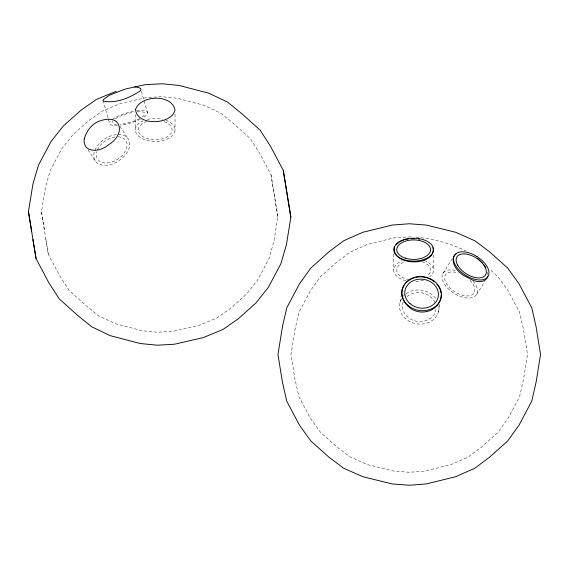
<?xml version="1.0" encoding="UTF-8"?>
<svg xmlns="http://www.w3.org/2000/svg" width="569" height="569" viewBox="0 0 569 569"><rect width="100%" height="100%" fill="white"/><g stroke="black" fill="none" stroke-linecap="round" stroke-linejoin="round"><path stroke-width="0.43" stroke-dasharray="2.85 2.13" d="M48.294 254.194L41.459 211.974L45.484 187.066L50.456 170.088L61.751 148.801L72.882 134.761L88.807 120.528L102.726 110.82L120.521 103.515L146.453 97.562L161.824 96.723L177.044 98.209L204.093 105.286L220.921 113.316L233.567 123.594L250.175 138.516L259.5 152.99L271.015 174.754L277.85 216.974L273.824 241.889L268.845 258.867L257.558 280.147L246.427 294.187L230.502 308.419L216.583 318.135L198.787 325.432L172.855 331.393L157.485 332.232L142.264 330.745L115.208 323.669L98.387 315.631L85.741 305.354L69.134 290.432L59.809 275.965L48.294 254.194L45.484 237.053M400.05 302.16L401.102 296.165M438.457 311.947L439.801 304.294M442.952 273.383L452.199 258.867M476.516 294.543L484.923 281.342M410.96 236.853L393.954 237.885L367.439 244.4L350.12 252.067L336.827 262.067L320.553 276.648L310.318 290.908L298.903 312.431L295.012 329.508L290.979 354.501L295.012 379.495L298.903 396.565L310.318 418.094L320.553 432.355L336.827 446.928L350.12 456.928L367.439 464.603L393.954 471.111L409.26 472.277L424.566 471.111L451.075 464.603L468.394 456.928L481.687 446.928L497.967 432.355L508.195 418.094L519.611 396.565L523.501 379.495L527.534 354.501L523.501 329.508L519.611 312.431L508.195 290.908L497.967 276.648L489.496 269.066M416.06 237.237C433.322 238.681 450.477 243.383 466.032 251.021M119.959 126.418L127.797 138.281M88.024 149.903L95.677 161.496M141.375 91.41L147.67 113.139M102.968 100.436L108.025 117.911M108.266 118.743L109.476 122.904M277.85 216.974L271.015 174.754M41.459 211.974L44.361 229.72M433.464 255.076L433.464 270.161M393.791 253.966L393.791 270.161M175.032 114.177L175.032 130.379M135.379 114.454L135.379 129.54M136.574 110.855A19.837 5.334 -16.1 0 1 142.94 117.833M140.273 119.27A19.837 5.334 -16.1 0 1 120.571 125.187M117.548 125.486A19.837 5.334 -16.1 0 1 110.315 121.254M112.406 119.383A19.837 5.334 -16.1 0 1 134.241 111.225M137.257 111.716A16.899 4.545 -16.1 0 1 140.379 118.117M139.625 118.53A16.899 4.545 -16.1 0 1 119.881 124.327M116.617 124.412A16.899 4.545 -16.1 0 1 113.018 120.777M115.393 118.772A16.899 4.545 -16.1 0 1 133.402 112.228M118.181 134.497A19.837 12.98 -33.5 0 1 123.345 157.122A19.837 12.98 -33.5 0 1 94.041 158.26A19.837 12.98 -33.5 0 1 117.292 134.533M117.975 136.788A16.899 11.053 -33.5 0 1 126.105 149.611A16.899 11.053 -33.5 0 1 107.128 162.962A16.899 11.053 -33.5 0 1 96.851 151.646M97.391 150.109A16.899 11.053 -33.5 0 1 114.924 136.973M165.75 120.258A19.837 11.451 0 0 1 170.672 137.129A19.837 11.451 0 0 1 141.076 137.997A19.837 11.451 0 0 1 143.018 120.927M147.485 119.412A19.837 11.451 0 0 1 162.663 119.348M164.185 121.695A16.899 9.758 0 0 1 167.748 136.503A16.899 9.758 0 0 1 141.873 135.955A16.899 9.758 0 0 1 147.3 121.339M470.015 280.368A16.899 9.332 32.5 0 1 467.988 295.958A16.899 9.332 32.5 0 1 445.456 281.755A16.899 9.332 32.5 0 1 458.386 273.035M473.095 281.171A19.837 10.953 32.5 0 1 468.899 298.064A19.837 10.953 32.5 0 1 443.187 281.854A19.837 10.953 32.5 0 1 456.317 270.588M487.541 272.124A19.502 10.178 45.3 0 1 487.775 274.813M422.077 261.712A16.899 9.758 0 0 1 427.035 276.1M409.253 279.585A16.899 9.758 0 0 1 396.878 271.434A16.899 9.758 0 0 1 405.178 261.712M424.282 260.502A19.837 11.451 0 0 1 429.68 276.897M423.549 280.083A19.837 11.451 0 0 1 415.356 281.57M406.038 280.745A19.837 11.451 0 0 1 393.912 271.406A19.837 11.451 0 0 1 402.255 260.78M436.032 308.988A16.899 14.453 9.9 0 1 415.726 321.08A16.899 14.453 9.9 0 1 403.4 301.456M407.07 296.485A16.899 14.453 9.9 0 1 435.136 302.971M438.891 306.065A19.837 16.963 9.9 0 1 415.868 323.676A19.837 16.963 9.9 0 1 401.515 298.732M403.293 296.278A19.837 16.963 9.9 0 1 404.95 294.642M406.188 293.675A19.837 16.963 9.9 0 1 436.124 298.96"/><path stroke-width="0.85" d="M441.324 294.351C441.508 302.808 434.972 309.792 426.963 311.492A19.339 18.414 15.1 0 1 411.949 309.273C407.681 306.584 404.303 302.772 402.575 298A19.673 16.622 -5.4 0 1 404.175 285.183M134.689 86.908L135.792 86.986A19.673 4.673 -8 0 1 139.96 91.09C129.291 97.989 116.09 103.672 103.238 101.104L102.968 100.436L103.914 99.141L109.22 95.4A19.339 0.953 -20.8 0 1 122.868 90.009L125.969 88.878L144.995 84.696L162.058 83.764L178.958 85.414L208.987 93.266L227.664 102.185L241.704 113.594L260.14 130.159L270.488 146.219L283.27 170.387L290.859 217.251L286.385 244.905L280.866 263.753L268.333 287.381L255.972 302.957L238.297 318.761L222.849 329.543L203.097 337.645L174.306 344.259L157.25 345.191L140.351 343.541L110.322 335.682L91.645 326.762L77.604 315.361L59.169 298.796L48.82 282.729L36.039 258.568L28.45 211.696L32.924 184.05L38.443 165.202L50.975 141.574L63.337 125.991L81.011 110.194L96.46 99.411L116.211 91.303M394.495 246.662C390.654 265.46 432.284 267.224 433.301 249.883M396.024 244.528L399.602 241.661L403.713 239.926M456.075 253.959L454.048 255.965L453.088 258.81L453.358 262.153A19.68 12.852 28.1 0 0 464.909 276.15C471.011 279.208 477.953 284.109 484.845 280.289A19.502 10.178 45.3 0 0 487.583 276.392M404.865 239.656L408.492 238.895M411.878 238.71L414.218 238.674M425.37 277.38C419.09 275.659 412.198 277.437 407.24 281.563A19.673 16.622 -5.4 0 0 405.569 283.291M418.763 239.144L419.438 239.307M426.217 277.523L431.01 279.443M431.722 279.934L434.574 281.897M477.775 258.511L482.569 263.326M436.779 284.159L438.4 285.987L440.498 290.076M483.678 264.564L485.798 267.643M432.789 247.643L433.13 249.137M440.669 290.944L441.011 292.686M290.859 217.251L283.27 170.387M28.45 211.696L31.672 231.398M32.924 239.535L36.039 258.568M84.262 138.936L84.063 140.251A19.502 12.305 -47.7 0 0 88.664 149.057C95.905 152.243 103.757 148.801 109.468 144.156A19.73 14.111 -26.7 0 0 119.454 129.305C119.426 125.799 118.068 122.321 114.867 120.528A19.68 11.067 -27.7 0 0 97.811 121.738C90.983 124.867 86.182 131.837 84.262 138.936M282.437 326.755L277.964 354.501L282.437 382.247L286.762 401.195L299.429 425.093L310.788 440.925L328.861 457.099L343.612 468.202L362.837 476.722L392.269 483.949L409.26 485.236L426.245 483.949L455.677 476.722L474.902 468.202L489.66 457.099L507.726 440.925L519.084 425.093L531.752 401.195L536.076 382.247L540.55 354.501L536.076 326.755L531.752 307.801L519.084 283.91L507.726 268.077L489.66 251.896L474.902 240.794L455.677 232.28L426.245 225.054L409.26 223.759L392.269 225.054L362.837 232.28L343.612 240.794L328.861 251.896L310.788 268.077L299.429 283.91L286.762 307.801L282.437 326.755M135.564 109.355C136.375 126.112 171.767 125.216 175.032 109.909C171.653 93.721 140.643 95.101 135.564 109.355M396.451 243.937L394.466 246.697A19.837 11.451 0 0 0 417.077 260.943A19.837 11.451 0 0 0 429.88 243.091A19.837 11.451 0 0 0 396.451 243.937M476.986 256.569L472.448 254.151A19.837 10.953 32.5 0 0 454.695 263.796A19.837 10.953 32.5 0 0 484.02 279.429A19.837 10.953 32.5 0 0 476.986 256.569M405.178 258.113A16.899 9.758 0 0 0 430.527 249.663A16.899 9.758 0 0 0 405.178 241.213A16.899 9.758 0 0 0 405.178 258.113M457.675 265.147A16.899 9.332 32.5 0 0 483.785 276.662A16.899 9.332 32.5 0 0 472.27 255.886A16.899 9.332 32.5 0 0 457.675 265.147M409.993 303.633A16.899 14.453 9.9 0 0 437.959 297.829A16.899 14.453 9.9 0 0 416.857 279.521A16.899 14.453 9.9 0 0 409.993 303.633M407.973 305.368A19.837 16.963 9.9 0 0 440.804 298.554A19.837 16.963 9.9 0 0 416.031 277.067A19.837 16.963 9.9 0 0 407.973 305.368"/></g></svg>
